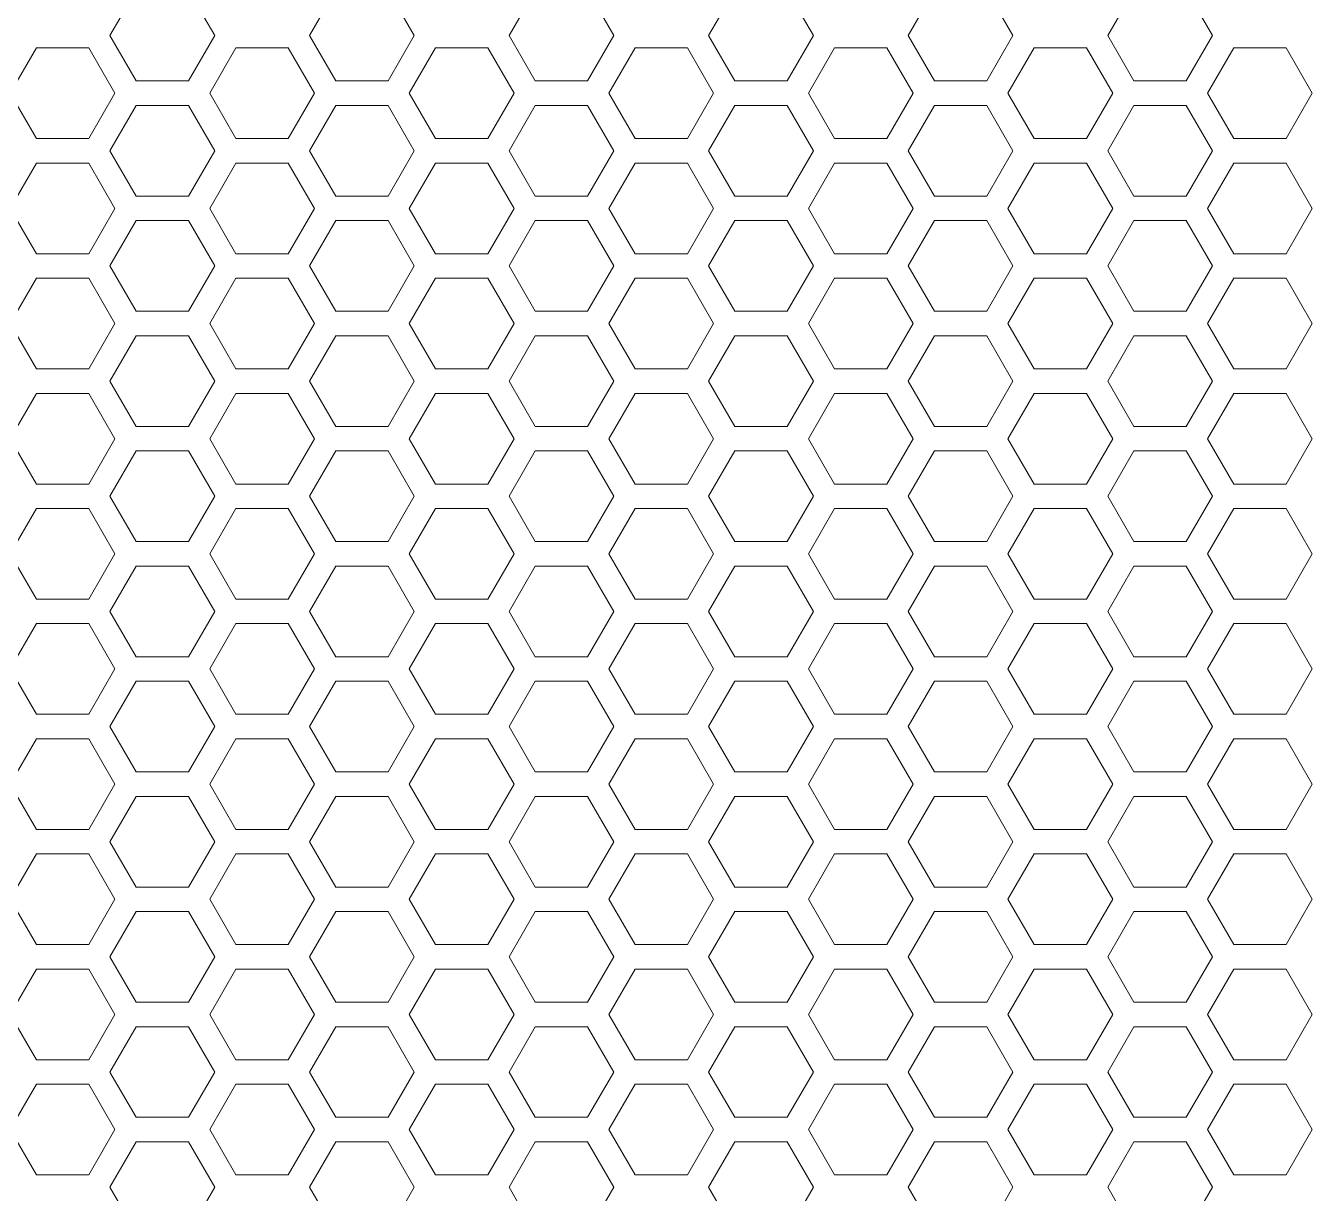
# Model space of a CAD drawing. Header units: millimetres. Extents: x -10 to 46, y -17 to 110.
# Drawn here: x 10.31 to 16.45, y 44.94 to 50.52 of the extents above; entities that cross this region are included whole.
import ezdxf

# ---------------------------------------------------------------- set-up
doc = ezdxf.new("R2010")
doc.units = ezdxf.units.MM

msp = doc.modelspace()

# ---------------------------------------------------------------- linework, layer by layer
at = {"lineweight": 18}
for p, q in [((10.8358, 50.6893), (10.7108, 50.4728)), ((11.2108, 50.4728), (11.0858, 50.6893)), ((11.7884, 50.6893), (11.6634, 50.4728)), ((12.1634, 50.4728), (12.0384, 50.6893)), ((12.7411, 50.6893), (12.6161, 50.4728)), ((13.1161, 50.4728), (12.9911, 50.6893)), ((13.6937, 50.6893), (13.5687, 50.4728)), ((14.0688, 50.4728), (13.9438, 50.6893)), ((14.6464, 50.6893), (14.5214, 50.4728)), ((15.0214, 50.4728), (14.8964, 50.6893)), ((15.599, 50.6893), (15.474, 50.4728)), ((15.9741, 50.4728), (15.8491, 50.6893)), ((10.7108, 50.4728), (10.8358, 50.2563)), ((11.0858, 50.2563), (11.2108, 50.4728)), ((11.6634, 50.4728), (11.7884, 50.2563)), ((12.0384, 50.2563), (12.1634, 50.4728)), ((12.6161, 50.4728), (12.7411, 50.2563)), ((12.9911, 50.2563), (13.1161, 50.4728)), ((13.5687, 50.4728), (13.6937, 50.2563)), ((13.9438, 50.2563), (14.0688, 50.4728)), ((14.5214, 50.4728), (14.6464, 50.2563)), ((14.8964, 50.2563), (15.0214, 50.4728)), ((15.474, 50.4728), (15.599, 50.2563)), ((15.8491, 50.2563), (15.9741, 50.4728)), ((10.3595, 50.4143), (10.2345, 50.1978)), ((10.6095, 50.4143), (10.3595, 50.4143)), ((10.7345, 50.1978), (10.6095, 50.4143)), ((11.3121, 50.4143), (11.1871, 50.1978)), ((11.5621, 50.4143), (11.3121, 50.4143)), ((11.6871, 50.1978), (11.5621, 50.4143)), ((12.2648, 50.4143), (12.1398, 50.1978)), ((12.5148, 50.4143), (12.2648, 50.4143)), ((12.6398, 50.1978), (12.5148, 50.4143)), ((13.2174, 50.4143), (13.0924, 50.1978)), ((13.4674, 50.4143), (13.2174, 50.4143)), ((13.5924, 50.1978), (13.4674, 50.4143)), ((14.1701, 50.4143), (14.0451, 50.1978)), ((14.4201, 50.4143), (14.1701, 50.4143)), ((14.5451, 50.1978), (14.4201, 50.4143)), ((15.1227, 50.4143), (14.9977, 50.1978)), ((15.3727, 50.4143), (15.1227, 50.4143)), ((15.4977, 50.1978), (15.3727, 50.4143)), ((16.0754, 50.4143), (15.9504, 50.1978)), ((16.3254, 50.4143), (16.0754, 50.4143)), ((16.4504, 50.1978), (16.3254, 50.4143)), ((10.8358, 50.2563), (11.0858, 50.2563)), ((11.7884, 50.2563), (12.0384, 50.2563)), ((12.7411, 50.2563), (12.9911, 50.2563)), ((13.6937, 50.2563), (13.9438, 50.2563)), ((14.6464, 50.2563), (14.8964, 50.2563)), ((15.599, 50.2563), (15.8491, 50.2563)), ((10.2345, 50.1978), (10.3595, 49.9813)), ((10.6095, 49.9813), (10.7345, 50.1978)), ((11.1871, 50.1978), (11.3121, 49.9813)), ((11.5621, 49.9813), (11.6871, 50.1978)), ((12.1398, 50.1978), (12.2648, 49.9813)), ((12.5148, 49.9813), (12.6398, 50.1978)), ((13.0924, 50.1978), (13.2174, 49.9813)), ((13.4674, 49.9813), (13.5924, 50.1978)), ((14.0451, 50.1978), (14.1701, 49.9813)), ((14.4201, 49.9813), (14.5451, 50.1978)), ((14.9977, 50.1978), (15.1227, 49.9813)), ((15.3727, 49.9813), (15.4977, 50.1978)), ((15.9504, 50.1978), (16.0754, 49.9813)), ((16.3254, 49.9813), (16.4504, 50.1978)), ((10.8358, 50.1393), (10.7108, 49.9228)), ((11.0858, 50.1393), (10.8358, 50.1393)), ((11.2108, 49.9228), (11.0858, 50.1393)), ((11.7884, 50.1393), (11.6634, 49.9228)), ((12.0384, 50.1393), (11.7884, 50.1393)), ((12.1634, 49.9228), (12.0384, 50.1393)), ((12.7411, 50.1393), (12.6161, 49.9228)), ((12.9911, 50.1393), (12.7411, 50.1393)), ((13.1161, 49.9228), (12.9911, 50.1393)), ((13.6937, 50.1393), (13.5687, 49.9228)), ((13.9438, 50.1393), (13.6937, 50.1393)), ((14.0688, 49.9228), (13.9438, 50.1393)), ((14.6464, 50.1393), (14.5214, 49.9228)), ((14.8964, 50.1393), (14.6464, 50.1393)), ((15.0214, 49.9228), (14.8964, 50.1393)), ((15.599, 50.1393), (15.474, 49.9228)), ((15.8491, 50.1393), (15.599, 50.1393)), ((15.9741, 49.9228), (15.8491, 50.1393)), ((10.3595, 49.9813), (10.6095, 49.9813)), ((11.3121, 49.9813), (11.5621, 49.9813)), ((12.2648, 49.9813), (12.5148, 49.9813)), ((13.2174, 49.9813), (13.4674, 49.9813)), ((14.1701, 49.9813), (14.4201, 49.9813)), ((15.1227, 49.9813), (15.3727, 49.9813)), ((16.0754, 49.9813), (16.3254, 49.9813)), ((10.7108, 49.9228), (10.8358, 49.7063)), ((11.0858, 49.7063), (11.2108, 49.9228)), ((11.6634, 49.9228), (11.7884, 49.7063)), ((12.0384, 49.7063), (12.1634, 49.9228)), ((12.6161, 49.9228), (12.7411, 49.7063)), ((12.9911, 49.7063), (13.1161, 49.9228)), ((13.5687, 49.9228), (13.6937, 49.7063)), ((13.9438, 49.7063), (14.0688, 49.9228)), ((14.5214, 49.9228), (14.6464, 49.7063)), ((14.8964, 49.7063), (15.0214, 49.9228)), ((15.474, 49.9228), (15.599, 49.7063)), ((15.8491, 49.7063), (15.9741, 49.9228)), ((10.3595, 49.8643), (10.2345, 49.6478)), ((10.6095, 49.8643), (10.3595, 49.8643)), ((10.7345, 49.6478), (10.6095, 49.8643)), ((11.3121, 49.8643), (11.1871, 49.6478)), ((11.5621, 49.8643), (11.3121, 49.8643)), ((11.6871, 49.6478), (11.5621, 49.8643)), ((12.2648, 49.8643), (12.1398, 49.6478)), ((12.5148, 49.8643), (12.2648, 49.8643)), ((12.6398, 49.6478), (12.5148, 49.8643)), ((13.2174, 49.8643), (13.0924, 49.6478)), ((13.4674, 49.8643), (13.2174, 49.8643)), ((13.5924, 49.6478), (13.4674, 49.8643)), ((14.1701, 49.8643), (14.0451, 49.6478)), ((14.4201, 49.8643), (14.1701, 49.8643)), ((14.5451, 49.6478), (14.4201, 49.8643)), ((15.1227, 49.8643), (14.9977, 49.6478)), ((15.3727, 49.8643), (15.1227, 49.8643)), ((15.4977, 49.6478), (15.3727, 49.8643)), ((16.0754, 49.8643), (15.9504, 49.6478)), ((16.3254, 49.8643), (16.0754, 49.8643)), ((16.4504, 49.6478), (16.3254, 49.8643)), ((10.8358, 49.7063), (11.0858, 49.7063)), ((11.7884, 49.7063), (12.0384, 49.7063)), ((12.7411, 49.7063), (12.9911, 49.7063)), ((13.6937, 49.7063), (13.9438, 49.7063)), ((14.6464, 49.7063), (14.8964, 49.7063)), ((15.599, 49.7063), (15.8491, 49.7063)), ((10.2345, 49.6478), (10.3595, 49.4313)), ((10.6095, 49.4313), (10.7345, 49.6478)), ((11.1871, 49.6478), (11.3121, 49.4313)), ((11.5621, 49.4313), (11.6871, 49.6478)), ((12.1398, 49.6478), (12.2648, 49.4313)), ((12.5148, 49.4313), (12.6398, 49.6478)), ((13.0924, 49.6478), (13.2174, 49.4313)), ((13.4674, 49.4313), (13.5924, 49.6478)), ((14.0451, 49.6478), (14.1701, 49.4313)), ((14.4201, 49.4313), (14.5451, 49.6478)), ((14.9977, 49.6478), (15.1227, 49.4313)), ((15.3727, 49.4313), (15.4977, 49.6478)), ((15.9504, 49.6478), (16.0754, 49.4313)), ((16.3254, 49.4313), (16.4504, 49.6478)), ((10.8358, 49.5893), (10.7108, 49.3728)), ((11.0858, 49.5893), (10.8358, 49.5893)), ((11.2108, 49.3728), (11.0858, 49.5893)), ((11.7884, 49.5893), (11.6634, 49.3728)), ((12.0384, 49.5893), (11.7884, 49.5893)), ((12.1634, 49.3728), (12.0384, 49.5893)), ((12.7411, 49.5893), (12.6161, 49.3728)), ((12.9911, 49.5893), (12.7411, 49.5893)), ((13.1161, 49.3728), (12.9911, 49.5893)), ((13.6937, 49.5893), (13.5687, 49.3728)), ((13.9438, 49.5893), (13.6937, 49.5893)), ((14.0688, 49.3728), (13.9438, 49.5893)), ((14.6464, 49.5893), (14.5214, 49.3728)), ((14.8964, 49.5893), (14.6464, 49.5893)), ((15.0214, 49.3728), (14.8964, 49.5893)), ((15.599, 49.5893), (15.474, 49.3728)), ((15.8491, 49.5893), (15.599, 49.5893)), ((15.9741, 49.3728), (15.8491, 49.5893)), ((10.3595, 49.4313), (10.6095, 49.4313)), ((11.3121, 49.4313), (11.5621, 49.4313)), ((12.2648, 49.4313), (12.5148, 49.4313)), ((13.2174, 49.4313), (13.4674, 49.4313)), ((14.1701, 49.4313), (14.4201, 49.4313)), ((15.1227, 49.4313), (15.3727, 49.4313)), ((16.0754, 49.4313), (16.3254, 49.4313)), ((10.7108, 49.3728), (10.8358, 49.1563)), ((11.0858, 49.1563), (11.2108, 49.3728)), ((11.6634, 49.3728), (11.7884, 49.1563)), ((12.0384, 49.1563), (12.1634, 49.3728)), ((12.6161, 49.3728), (12.7411, 49.1563)), ((12.9911, 49.1563), (13.1161, 49.3728)), ((13.5687, 49.3728), (13.6937, 49.1563)), ((13.9438, 49.1563), (14.0688, 49.3728)), ((14.5214, 49.3728), (14.6464, 49.1563)), ((14.8964, 49.1563), (15.0214, 49.3728)), ((15.474, 49.3728), (15.599, 49.1563)), ((15.8491, 49.1563), (15.9741, 49.3728)), ((10.3595, 49.3143), (10.2345, 49.0978)), ((10.6095, 49.3143), (10.3595, 49.3143)), ((10.7345, 49.0978), (10.6095, 49.3143)), ((11.3121, 49.3143), (11.1871, 49.0978)), ((11.5621, 49.3143), (11.3121, 49.3143)), ((11.6871, 49.0978), (11.5621, 49.3143)), ((12.2648, 49.3143), (12.1398, 49.0978)), ((12.5148, 49.3143), (12.2648, 49.3143)), ((12.6398, 49.0978), (12.5148, 49.3143)), ((13.2174, 49.3143), (13.0924, 49.0978)), ((13.4674, 49.3143), (13.2174, 49.3143)), ((13.5924, 49.0978), (13.4674, 49.3143)), ((14.1701, 49.3143), (14.0451, 49.0978)), ((14.4201, 49.3143), (14.1701, 49.3143)), ((14.5451, 49.0978), (14.4201, 49.3143)), ((15.1227, 49.3143), (14.9977, 49.0978)), ((15.3727, 49.3143), (15.1227, 49.3143)), ((15.4977, 49.0978), (15.3727, 49.3143)), ((16.0754, 49.3143), (15.9504, 49.0978)), ((16.3254, 49.3143), (16.0754, 49.3143)), ((16.4504, 49.0978), (16.3254, 49.3143)), ((10.8358, 49.1563), (11.0858, 49.1563)), ((11.7884, 49.1563), (12.0384, 49.1563)), ((12.7411, 49.1563), (12.9911, 49.1563)), ((13.6937, 49.1563), (13.9438, 49.1563)), ((14.6464, 49.1563), (14.8964, 49.1563)), ((15.599, 49.1563), (15.8491, 49.1563)), ((10.2345, 49.0978), (10.3595, 48.8812)), ((10.6095, 48.8812), (10.7345, 49.0978)), ((11.1871, 49.0978), (11.3121, 48.8812)), ((11.5621, 48.8812), (11.6871, 49.0978)), ((12.1398, 49.0978), (12.2648, 48.8812)), ((12.5148, 48.8812), (12.6398, 49.0978)), ((13.0924, 49.0978), (13.2174, 48.8812)), ((13.4674, 48.8812), (13.5924, 49.0978)), ((14.0451, 49.0978), (14.1701, 48.8812)), ((14.4201, 48.8812), (14.5451, 49.0978)), ((14.9977, 49.0978), (15.1227, 48.8812)), ((15.3727, 48.8812), (15.4977, 49.0978)), ((15.9504, 49.0978), (16.0754, 48.8812)), ((16.3254, 48.8812), (16.4504, 49.0978)), ((10.8358, 49.0393), (10.7108, 48.8227)), ((11.0858, 49.0393), (10.8358, 49.0393)), ((11.2108, 48.8227), (11.0858, 49.0393)), ((11.7884, 49.0393), (11.6634, 48.8227)), ((12.0384, 49.0393), (11.7884, 49.0393)), ((12.1634, 48.8227), (12.0384, 49.0393)), ((12.7411, 49.0393), (12.6161, 48.8227)), ((12.9911, 49.0393), (12.7411, 49.0393)), ((13.1161, 48.8227), (12.9911, 49.0393)), ((13.6937, 49.0393), (13.5687, 48.8227)), ((13.9438, 49.0393), (13.6937, 49.0393)), ((14.0688, 48.8227), (13.9438, 49.0393)), ((14.6464, 49.0393), (14.5214, 48.8227)), ((14.8964, 49.0393), (14.6464, 49.0393)), ((15.0214, 48.8227), (14.8964, 49.0393)), ((15.599, 49.0393), (15.474, 48.8227)), ((15.8491, 49.0393), (15.599, 49.0393)), ((15.9741, 48.8227), (15.8491, 49.0393)), ((10.3595, 48.8812), (10.6095, 48.8812)), ((11.3121, 48.8812), (11.5621, 48.8812)), ((12.2648, 48.8812), (12.5148, 48.8812)), ((13.2174, 48.8812), (13.4674, 48.8812)), ((14.1701, 48.8812), (14.4201, 48.8812)), ((15.1227, 48.8812), (15.3727, 48.8812)), ((16.0754, 48.8812), (16.3254, 48.8812)), ((10.3595, 48.7643), (10.2345, 48.5477)), ((10.6095, 48.7643), (10.3595, 48.7643)), ((10.7345, 48.5477), (10.6095, 48.7643)), ((10.7108, 48.8227), (10.8358, 48.6062)), ((11.0858, 48.6062), (11.2108, 48.8227)), ((11.3121, 48.7643), (11.1871, 48.5477)), ((11.5621, 48.7643), (11.3121, 48.7643)), ((11.6871, 48.5477), (11.5621, 48.7643)), ((11.6634, 48.8227), (11.7884, 48.6062)), ((12.0384, 48.6062), (12.1634, 48.8227)), ((12.2648, 48.7643), (12.1398, 48.5477)), ((12.5148, 48.7643), (12.2648, 48.7643)), ((12.6398, 48.5477), (12.5148, 48.7643)), ((12.6161, 48.8227), (12.7411, 48.6062)), ((12.9911, 48.6062), (13.1161, 48.8227)), ((13.2174, 48.7643), (13.0924, 48.5477)), ((13.4674, 48.7643), (13.2174, 48.7643)), ((13.5924, 48.5477), (13.4674, 48.7643)), ((13.5687, 48.8227), (13.6937, 48.6062)), ((13.9438, 48.6062), (14.0688, 48.8227)), ((14.1701, 48.7643), (14.0451, 48.5477)), ((14.4201, 48.7643), (14.1701, 48.7643)), ((14.5451, 48.5477), (14.4201, 48.7643)), ((14.5214, 48.8227), (14.6464, 48.6062)), ((14.8964, 48.6062), (15.0214, 48.8227)), ((15.1227, 48.7643), (14.9977, 48.5477)), ((15.3727, 48.7643), (15.1227, 48.7643)), ((15.4977, 48.5477), (15.3727, 48.7643)), ((15.474, 48.8227), (15.599, 48.6062)), ((15.8491, 48.6062), (15.9741, 48.8227)), ((16.0754, 48.7643), (15.9504, 48.5477)), ((16.3254, 48.7643), (16.0754, 48.7643)), ((16.4504, 48.5477), (16.3254, 48.7643)), ((10.8358, 48.6062), (11.0858, 48.6062)), ((11.7884, 48.6062), (12.0384, 48.6062)), ((12.7411, 48.6062), (12.9911, 48.6062)), ((13.6937, 48.6062), (13.9438, 48.6062)), ((14.6464, 48.6062), (14.8964, 48.6062)), ((15.599, 48.6062), (15.8491, 48.6062)), ((10.2345, 48.5477), (10.3595, 48.3312)), ((10.6095, 48.3312), (10.7345, 48.5477)), ((11.1871, 48.5477), (11.3121, 48.3312)), ((11.5621, 48.3312), (11.6871, 48.5477)), ((12.1398, 48.5477), (12.2648, 48.3312)), ((12.5148, 48.3312), (12.6398, 48.5477)), ((13.0924, 48.5477), (13.2174, 48.3312)), ((13.4674, 48.3312), (13.5924, 48.5477)), ((14.0451, 48.5477), (14.1701, 48.3312)), ((14.4201, 48.3312), (14.5451, 48.5477)), ((14.9977, 48.5477), (15.1227, 48.3312)), ((15.3727, 48.3312), (15.4977, 48.5477)), ((15.9504, 48.5477), (16.0754, 48.3312)), ((16.3254, 48.3312), (16.4504, 48.5477)), ((10.8358, 48.4892), (10.7108, 48.2727)), ((11.0858, 48.4892), (10.8358, 48.4892)), ((11.2108, 48.2727), (11.0858, 48.4892)), ((11.7884, 48.4892), (11.6634, 48.2727)), ((12.0384, 48.4892), (11.7884, 48.4892)), ((12.1634, 48.2727), (12.0384, 48.4892)), ((12.7411, 48.4892), (12.6161, 48.2727)), ((12.9911, 48.4892), (12.7411, 48.4892)), ((13.1161, 48.2727), (12.9911, 48.4892)), ((13.6937, 48.4892), (13.5687, 48.2727)), ((13.9438, 48.4892), (13.6937, 48.4892)), ((14.0688, 48.2727), (13.9438, 48.4892)), ((14.6464, 48.4892), (14.5214, 48.2727)), ((14.8964, 48.4892), (14.6464, 48.4892)), ((15.0214, 48.2727), (14.8964, 48.4892)), ((15.599, 48.4892), (15.474, 48.2727)), ((15.8491, 48.4892), (15.599, 48.4892)), ((15.9741, 48.2727), (15.8491, 48.4892)), ((10.3595, 48.3312), (10.6095, 48.3312)), ((11.3121, 48.3312), (11.5621, 48.3312)), ((12.2648, 48.3312), (12.5148, 48.3312)), ((13.2174, 48.3312), (13.4674, 48.3312)), ((14.1701, 48.3312), (14.4201, 48.3312)), ((15.1227, 48.3312), (15.3727, 48.3312)), ((16.0754, 48.3312), (16.3254, 48.3312)), ((10.3595, 48.2142), (10.2345, 47.9977)), ((10.6095, 48.2142), (10.3595, 48.2142)), ((10.7345, 47.9977), (10.6095, 48.2142)), ((10.7108, 48.2727), (10.8358, 48.0562)), ((11.0858, 48.0562), (11.2108, 48.2727)), ((11.3121, 48.2142), (11.1871, 47.9977)), ((11.5621, 48.2142), (11.3121, 48.2142)), ((11.6871, 47.9977), (11.5621, 48.2142)), ((11.6634, 48.2727), (11.7884, 48.0562)), ((12.0384, 48.0562), (12.1634, 48.2727)), ((12.2648, 48.2142), (12.1398, 47.9977)), ((12.5148, 48.2142), (12.2648, 48.2142)), ((12.6398, 47.9977), (12.5148, 48.2142)), ((12.6161, 48.2727), (12.7411, 48.0562)), ((12.9911, 48.0562), (13.1161, 48.2727)), ((13.2174, 48.2142), (13.0924, 47.9977)), ((13.4674, 48.2142), (13.2174, 48.2142)), ((13.5924, 47.9977), (13.4674, 48.2142)), ((13.5687, 48.2727), (13.6937, 48.0562)), ((13.9438, 48.0562), (14.0688, 48.2727)), ((14.1701, 48.2142), (14.0451, 47.9977)), ((14.4201, 48.2142), (14.1701, 48.2142)), ((14.5451, 47.9977), (14.4201, 48.2142)), ((14.5214, 48.2727), (14.6464, 48.0562)), ((14.8964, 48.0562), (15.0214, 48.2727)), ((15.1227, 48.2142), (14.9977, 47.9977)), ((15.3727, 48.2142), (15.1227, 48.2142)), ((15.4977, 47.9977), (15.3727, 48.2142)), ((15.474, 48.2727), (15.599, 48.0562)), ((15.8491, 48.0562), (15.9741, 48.2727)), ((16.0754, 48.2142), (15.9504, 47.9977)), ((16.3254, 48.2142), (16.0754, 48.2142)), ((16.4504, 47.9977), (16.3254, 48.2142)), ((10.8358, 48.0562), (11.0858, 48.0562)), ((11.7884, 48.0562), (12.0384, 48.0562)), ((12.7411, 48.0562), (12.9911, 48.0562)), ((13.6937, 48.0562), (13.9438, 48.0562)), ((14.6464, 48.0562), (14.8964, 48.0562)), ((15.599, 48.0562), (15.8491, 48.0562)), ((10.2345, 47.9977), (10.3595, 47.7812)), ((10.6095, 47.7812), (10.7345, 47.9977)), ((11.1871, 47.9977), (11.3121, 47.7812)), ((11.5621, 47.7812), (11.6871, 47.9977)), ((12.1398, 47.9977), (12.2648, 47.7812)), ((12.5148, 47.7812), (12.6398, 47.9977)), ((13.0924, 47.9977), (13.2174, 47.7812)), ((13.4674, 47.7812), (13.5924, 47.9977)), ((14.0451, 47.9977), (14.1701, 47.7812)), ((14.4201, 47.7812), (14.5451, 47.9977)), ((14.9977, 47.9977), (15.1227, 47.7812)), ((15.3727, 47.7812), (15.4977, 47.9977)), ((15.9504, 47.9977), (16.0754, 47.7812)), ((16.3254, 47.7812), (16.4504, 47.9977)), ((10.8358, 47.9392), (10.7108, 47.7227)), ((11.0858, 47.9392), (10.8358, 47.9392)), ((11.2108, 47.7227), (11.0858, 47.9392)), ((11.7884, 47.9392), (11.6634, 47.7227)), ((12.0384, 47.9392), (11.7884, 47.9392)), ((12.1634, 47.7227), (12.0384, 47.9392)), ((12.7411, 47.9392), (12.6161, 47.7227)), ((12.9911, 47.9392), (12.7411, 47.9392)), ((13.1161, 47.7227), (12.9911, 47.9392)), ((13.6937, 47.9392), (13.5687, 47.7227)), ((13.9438, 47.9392), (13.6937, 47.9392)), ((14.0688, 47.7227), (13.9438, 47.9392)), ((14.6464, 47.9392), (14.5214, 47.7227)), ((14.8964, 47.9392), (14.6464, 47.9392)), ((15.0214, 47.7227), (14.8964, 47.9392)), ((15.599, 47.9392), (15.474, 47.7227)), ((15.8491, 47.9392), (15.599, 47.9392)), ((15.9741, 47.7227), (15.8491, 47.9392)), ((10.3595, 47.7812), (10.6095, 47.7812)), ((10.7108, 47.7227), (10.8358, 47.5062)), ((11.0858, 47.5062), (11.2108, 47.7227)), ((11.3121, 47.7812), (11.5621, 47.7812)), ((11.6634, 47.7227), (11.7884, 47.5062)), ((12.0384, 47.5062), (12.1634, 47.7227)), ((12.2648, 47.7812), (12.5148, 47.7812)), ((12.6161, 47.7227), (12.7411, 47.5062)), ((12.9911, 47.5062), (13.1161, 47.7227)), ((13.2174, 47.7812), (13.4674, 47.7812)), ((13.5687, 47.7227), (13.6937, 47.5062)), ((13.9438, 47.5062), (14.0688, 47.7227)), ((14.1701, 47.7812), (14.4201, 47.7812)), ((14.5214, 47.7227), (14.6464, 47.5062)), ((14.8964, 47.5062), (15.0214, 47.7227)), ((15.1227, 47.7812), (15.3727, 47.7812)), ((15.474, 47.7227), (15.599, 47.5062)), ((15.8491, 47.5062), (15.9741, 47.7227)), ((16.0754, 47.7812), (16.3254, 47.7812)), ((10.3595, 47.6642), (10.2345, 47.4477)), ((10.6095, 47.6642), (10.3595, 47.6642)), ((10.7345, 47.4477), (10.6095, 47.6642)), ((11.3121, 47.6642), (11.1871, 47.4477)), ((11.5621, 47.6642), (11.3121, 47.6642)), ((11.6871, 47.4477), (11.5621, 47.6642)), ((12.2648, 47.6642), (12.1398, 47.4477)), ((12.5148, 47.6642), (12.2648, 47.6642)), ((12.6398, 47.4477), (12.5148, 47.6642)), ((13.2174, 47.6642), (13.0924, 47.4477)), ((13.4674, 47.6642), (13.2174, 47.6642)), ((13.5924, 47.4477), (13.4674, 47.6642)), ((14.1701, 47.6642), (14.0451, 47.4477)), ((14.4201, 47.6642), (14.1701, 47.6642)), ((14.5451, 47.4477), (14.4201, 47.6642)), ((15.1227, 47.6642), (14.9977, 47.4477)), ((15.3727, 47.6642), (15.1227, 47.6642)), ((15.4977, 47.4477), (15.3727, 47.6642)), ((16.0754, 47.6642), (15.9504, 47.4477)), ((16.3254, 47.6642), (16.0754, 47.6642)), ((16.4504, 47.4477), (16.3254, 47.6642)), ((10.8358, 47.5062), (11.0858, 47.5062)), ((11.7884, 47.5062), (12.0384, 47.5062)), ((12.7411, 47.5062), (12.9911, 47.5062)), ((13.6937, 47.5062), (13.9438, 47.5062)), ((14.6464, 47.5062), (14.8964, 47.5062)), ((15.599, 47.5062), (15.8491, 47.5062)), ((10.2345, 47.4477), (10.3595, 47.2312)), ((10.6095, 47.2312), (10.7345, 47.4477)), ((11.1871, 47.4477), (11.3121, 47.2312)), ((11.5621, 47.2312), (11.6871, 47.4477)), ((12.1398, 47.4477), (12.2648, 47.2312)), ((12.5148, 47.2312), (12.6398, 47.4477)), ((13.0924, 47.4477), (13.2174, 47.2312)), ((13.4674, 47.2312), (13.5924, 47.4477)), ((14.0451, 47.4477), (14.1701, 47.2312)), ((14.4201, 47.2312), (14.5451, 47.4477)), ((14.9977, 47.4477), (15.1227, 47.2312)), ((15.3727, 47.2312), (15.4977, 47.4477)), ((15.9504, 47.4477), (16.0754, 47.2312)), ((16.3254, 47.2312), (16.4504, 47.4477)), ((10.8358, 47.3892), (10.7108, 47.1727)), ((11.0858, 47.3892), (10.8358, 47.3892)), ((11.2108, 47.1727), (11.0858, 47.3892)), ((11.7884, 47.3892), (11.6634, 47.1727)), ((12.0384, 47.3892), (11.7884, 47.3892)), ((12.1634, 47.1727), (12.0384, 47.3892)), ((12.7411, 47.3892), (12.6161, 47.1727)), ((12.9911, 47.3892), (12.7411, 47.3892)), ((13.1161, 47.1727), (12.9911, 47.3892)), ((13.6937, 47.3892), (13.5687, 47.1727)), ((13.9438, 47.3892), (13.6937, 47.3892)), ((14.0688, 47.1727), (13.9438, 47.3892)), ((14.6464, 47.3892), (14.5214, 47.1727)), ((14.8964, 47.3892), (14.6464, 47.3892)), ((15.0214, 47.1727), (14.8964, 47.3892)), ((15.599, 47.3892), (15.474, 47.1727)), ((15.8491, 47.3892), (15.599, 47.3892)), ((15.9741, 47.1727), (15.8491, 47.3892)), ((10.3595, 47.2312), (10.6095, 47.2312)), ((11.3121, 47.2312), (11.5621, 47.2312)), ((12.2648, 47.2312), (12.5148, 47.2312)), ((13.2174, 47.2312), (13.4674, 47.2312)), ((14.1701, 47.2312), (14.4201, 47.2312)), ((15.1227, 47.2312), (15.3727, 47.2312)), ((16.0754, 47.2312), (16.3254, 47.2312)), ((10.7108, 47.1727), (10.8358, 46.9562)), ((11.0858, 46.9562), (11.2108, 47.1727)), ((11.6634, 47.1727), (11.7884, 46.9562)), ((12.0384, 46.9562), (12.1634, 47.1727)), ((12.6161, 47.1727), (12.7411, 46.9562)), ((12.9911, 46.9562), (13.1161, 47.1727)), ((13.5687, 47.1727), (13.6937, 46.9562)), ((13.9438, 46.9562), (14.0688, 47.1727)), ((14.5214, 47.1727), (14.6464, 46.9562)), ((14.8964, 46.9562), (15.0214, 47.1727)), ((15.474, 47.1727), (15.599, 46.9562)), ((15.8491, 46.9562), (15.9741, 47.1727)), ((10.3595, 47.1142), (10.2345, 46.8977)), ((10.6095, 47.1142), (10.3595, 47.1142)), ((10.7345, 46.8977), (10.6095, 47.1142)), ((11.3121, 47.1142), (11.1871, 46.8977)), ((11.5621, 47.1142), (11.3121, 47.1142)), ((11.6871, 46.8977), (11.5621, 47.1142)), ((12.2648, 47.1142), (12.1398, 46.8977)), ((12.5148, 47.1142), (12.2648, 47.1142)), ((12.6398, 46.8977), (12.5148, 47.1142)), ((13.2174, 47.1142), (13.0924, 46.8977)), ((13.4674, 47.1142), (13.2174, 47.1142)), ((13.5924, 46.8977), (13.4674, 47.1142)), ((14.1701, 47.1142), (14.0451, 46.8977)), ((14.4201, 47.1142), (14.1701, 47.1142)), ((14.5451, 46.8977), (14.4201, 47.1142)), ((15.1227, 47.1142), (14.9977, 46.8977)), ((15.3727, 47.1142), (15.1227, 47.1142)), ((15.4977, 46.8977), (15.3727, 47.1142)), ((16.0754, 47.1142), (15.9504, 46.8977)), ((16.3254, 47.1142), (16.0754, 47.1142)), ((16.4504, 46.8977), (16.3254, 47.1142)), ((10.8358, 46.9562), (11.0858, 46.9562)), ((11.7884, 46.9562), (12.0384, 46.9562)), ((12.7411, 46.9562), (12.9911, 46.9562)), ((13.6937, 46.9562), (13.9438, 46.9562)), ((14.6464, 46.9562), (14.8964, 46.9562)), ((15.599, 46.9562), (15.8491, 46.9562)), ((10.2345, 46.8977), (10.3595, 46.6812)), ((10.6095, 46.6812), (10.7345, 46.8977)), ((11.1871, 46.8977), (11.3121, 46.6812)), ((11.5621, 46.6812), (11.6871, 46.8977)), ((12.1398, 46.8977), (12.2648, 46.6812)), ((12.5148, 46.6812), (12.6398, 46.8977)), ((13.0924, 46.8977), (13.2174, 46.6812)), ((13.4674, 46.6812), (13.5924, 46.8977)), ((14.0451, 46.8977), (14.1701, 46.6812)), ((14.4201, 46.6812), (14.5451, 46.8977)), ((14.9977, 46.8977), (15.1227, 46.6812)), ((15.3727, 46.6812), (15.4977, 46.8977)), ((15.9504, 46.8977), (16.0754, 46.6812)), ((16.3254, 46.6812), (16.4504, 46.8977)), ((10.8358, 46.8392), (10.7108, 46.6227)), ((11.0858, 46.8392), (10.8358, 46.8392)), ((11.2108, 46.6227), (11.0858, 46.8392)), ((11.7884, 46.8392), (11.6634, 46.6227)), ((12.0384, 46.8392), (11.7884, 46.8392)), ((12.1634, 46.6227), (12.0384, 46.8392)), ((12.7411, 46.8392), (12.6161, 46.6227)), ((12.9911, 46.8392), (12.7411, 46.8392)), ((13.1161, 46.6227), (12.9911, 46.8392)), ((13.6937, 46.8392), (13.5687, 46.6227)), ((13.9438, 46.8392), (13.6937, 46.8392)), ((14.0688, 46.6227), (13.9438, 46.8392)), ((14.6464, 46.8392), (14.5214, 46.6227)), ((14.8964, 46.8392), (14.6464, 46.8392)), ((15.0214, 46.6227), (14.8964, 46.8392)), ((15.599, 46.8392), (15.474, 46.6227)), ((15.8491, 46.8392), (15.599, 46.8392)), ((15.9741, 46.6227), (15.8491, 46.8392)), ((10.3595, 46.6812), (10.6095, 46.6812)), ((11.3121, 46.6812), (11.5621, 46.6812)), ((12.2648, 46.6812), (12.5148, 46.6812)), ((13.2174, 46.6812), (13.4674, 46.6812)), ((14.1701, 46.6812), (14.4201, 46.6812)), ((15.1227, 46.6812), (15.3727, 46.6812)), ((16.0754, 46.6812), (16.3254, 46.6812)), ((10.7108, 46.6227), (10.8358, 46.4062)), ((11.0858, 46.4062), (11.2108, 46.6227)), ((11.6634, 46.6227), (11.7884, 46.4062)), ((12.0384, 46.4062), (12.1634, 46.6227)), ((12.6161, 46.6227), (12.7411, 46.4062)), ((12.9911, 46.4062), (13.1161, 46.6227)), ((13.5687, 46.6227), (13.6937, 46.4062)), ((13.9438, 46.4062), (14.0688, 46.6227)), ((14.5214, 46.6227), (14.6464, 46.4062)), ((14.8964, 46.4062), (15.0214, 46.6227)), ((15.474, 46.6227), (15.599, 46.4062)), ((15.8491, 46.4062), (15.9741, 46.6227)), ((10.3595, 46.5642), (10.2345, 46.3477)), ((10.6095, 46.5642), (10.3595, 46.5642)), ((10.7345, 46.3477), (10.6095, 46.5642)), ((11.3121, 46.5642), (11.1871, 46.3477)), ((11.5621, 46.5642), (11.3121, 46.5642)), ((11.6871, 46.3477), (11.5621, 46.5642)), ((12.2648, 46.5642), (12.1398, 46.3477)), ((12.5148, 46.5642), (12.2648, 46.5642)), ((12.6398, 46.3477), (12.5148, 46.5642)), ((13.2174, 46.5642), (13.0924, 46.3477)), ((13.4674, 46.5642), (13.2174, 46.5642)), ((13.5924, 46.3477), (13.4674, 46.5642)), ((14.1701, 46.5642), (14.0451, 46.3477)), ((14.4201, 46.5642), (14.1701, 46.5642)), ((14.5451, 46.3477), (14.4201, 46.5642)), ((15.1227, 46.5642), (14.9977, 46.3477)), ((15.3727, 46.5642), (15.1227, 46.5642)), ((15.4977, 46.3477), (15.3727, 46.5642)), ((16.0754, 46.5642), (15.9504, 46.3477)), ((16.3254, 46.5642), (16.0754, 46.5642)), ((16.4504, 46.3477), (16.3254, 46.5642)), ((10.8358, 46.4062), (11.0858, 46.4062)), ((11.7884, 46.4062), (12.0384, 46.4062)), ((12.7411, 46.4062), (12.9911, 46.4062)), ((13.6937, 46.4062), (13.9438, 46.4062)), ((14.6464, 46.4062), (14.8964, 46.4062)), ((15.599, 46.4062), (15.8491, 46.4062)), ((10.2345, 46.3477), (10.3595, 46.1312)), ((10.6095, 46.1312), (10.7345, 46.3477)), ((11.1871, 46.3477), (11.3121, 46.1312)), ((11.5621, 46.1312), (11.6871, 46.3477)), ((12.1398, 46.3477), (12.2648, 46.1312)), ((12.5148, 46.1312), (12.6398, 46.3477)), ((13.0924, 46.3477), (13.2174, 46.1312)), ((13.4674, 46.1312), (13.5924, 46.3477)), ((14.0451, 46.3477), (14.1701, 46.1312)), ((14.4201, 46.1312), (14.5451, 46.3477)), ((14.9977, 46.3477), (15.1227, 46.1312)), ((15.3727, 46.1312), (15.4977, 46.3477)), ((15.9504, 46.3477), (16.0754, 46.1312)), ((16.3254, 46.1312), (16.4504, 46.3477)), ((10.8358, 46.2892), (10.7108, 46.0727)), ((11.0858, 46.2892), (10.8358, 46.2892)), ((11.2108, 46.0727), (11.0858, 46.2892)), ((11.7884, 46.2892), (11.6634, 46.0727)), ((12.0384, 46.2892), (11.7884, 46.2892)), ((12.1634, 46.0727), (12.0384, 46.2892)), ((12.7411, 46.2892), (12.6161, 46.0727)), ((12.9911, 46.2892), (12.7411, 46.2892)), ((13.1161, 46.0727), (12.9911, 46.2892)), ((13.6937, 46.2892), (13.5687, 46.0727)), ((13.9438, 46.2892), (13.6937, 46.2892)), ((14.0688, 46.0727), (13.9438, 46.2892)), ((14.6464, 46.2892), (14.5214, 46.0727)), ((14.8964, 46.2892), (14.6464, 46.2892)), ((15.0214, 46.0727), (14.8964, 46.2892)), ((15.599, 46.2892), (15.474, 46.0727)), ((15.8491, 46.2892), (15.599, 46.2892)), ((15.9741, 46.0727), (15.8491, 46.2892)), ((10.3595, 46.1312), (10.6095, 46.1312)), ((11.3121, 46.1312), (11.5621, 46.1312)), ((12.2648, 46.1312), (12.5148, 46.1312)), ((13.2174, 46.1312), (13.4674, 46.1312)), ((14.1701, 46.1312), (14.4201, 46.1312)), ((15.1227, 46.1312), (15.3727, 46.1312)), ((16.0754, 46.1312), (16.3254, 46.1312)), ((10.7108, 46.0727), (10.8358, 45.8562)), ((11.0858, 45.8562), (11.2108, 46.0727)), ((11.6634, 46.0727), (11.7884, 45.8562)), ((12.0384, 45.8562), (12.1634, 46.0727)), ((12.6161, 46.0727), (12.7411, 45.8562)), ((12.9911, 45.8562), (13.1161, 46.0727)), ((13.5687, 46.0727), (13.6937, 45.8562)), ((13.9438, 45.8562), (14.0688, 46.0727)), ((14.5214, 46.0727), (14.6464, 45.8562)), ((14.8964, 45.8562), (15.0214, 46.0727)), ((15.474, 46.0727), (15.599, 45.8562)), ((15.8491, 45.8562), (15.9741, 46.0727)), ((10.3595, 46.0142), (10.2345, 45.7977)), ((10.6095, 46.0142), (10.3595, 46.0142)), ((10.7345, 45.7977), (10.6095, 46.0142)), ((11.3121, 46.0142), (11.1871, 45.7977)), ((11.5621, 46.0142), (11.3121, 46.0142)), ((11.6871, 45.7977), (11.5621, 46.0142)), ((12.2648, 46.0142), (12.1398, 45.7977)), ((12.5148, 46.0142), (12.2648, 46.0142)), ((12.6398, 45.7977), (12.5148, 46.0142)), ((13.2174, 46.0142), (13.0924, 45.7977)), ((13.4674, 46.0142), (13.2174, 46.0142)), ((13.5924, 45.7977), (13.4674, 46.0142)), ((14.1701, 46.0142), (14.0451, 45.7977)), ((14.4201, 46.0142), (14.1701, 46.0142)), ((14.5451, 45.7977), (14.4201, 46.0142)), ((15.1227, 46.0142), (14.9977, 45.7977)), ((15.3727, 46.0142), (15.1227, 46.0142)), ((15.4977, 45.7977), (15.3727, 46.0142)), ((16.0754, 46.0142), (15.9504, 45.7977)), ((16.3254, 46.0142), (16.0754, 46.0142)), ((16.4504, 45.7977), (16.3254, 46.0142)), ((10.8358, 45.8562), (11.0858, 45.8562)), ((11.7884, 45.8562), (12.0384, 45.8562)), ((12.7411, 45.8562), (12.9911, 45.8562)), ((13.6937, 45.8562), (13.9438, 45.8562)), ((14.6464, 45.8562), (14.8964, 45.8562)), ((15.599, 45.8562), (15.8491, 45.8562)), ((10.2345, 45.7977), (10.3595, 45.5812)), ((10.6095, 45.5812), (10.7345, 45.7977)), ((11.1871, 45.7977), (11.3121, 45.5812)), ((11.5621, 45.5812), (11.6871, 45.7977)), ((12.1398, 45.7977), (12.2648, 45.5812)), ((12.5148, 45.5812), (12.6398, 45.7977)), ((13.0924, 45.7977), (13.2174, 45.5812)), ((13.4674, 45.5812), (13.5924, 45.7977)), ((14.0451, 45.7977), (14.1701, 45.5812)), ((14.4201, 45.5812), (14.5451, 45.7977)), ((14.9977, 45.7977), (15.1227, 45.5812)), ((15.3727, 45.5812), (15.4977, 45.7977)), ((15.9504, 45.7977), (16.0754, 45.5812)), ((16.3254, 45.5812), (16.4504, 45.7977)), ((10.8358, 45.7392), (10.7108, 45.5227)), ((11.0858, 45.7392), (10.8358, 45.7392)), ((11.2108, 45.5227), (11.0858, 45.7392)), ((11.7884, 45.7392), (11.6634, 45.5227)), ((12.0384, 45.7392), (11.7884, 45.7392)), ((12.1634, 45.5227), (12.0384, 45.7392)), ((12.7411, 45.7392), (12.6161, 45.5227)), ((12.9911, 45.7392), (12.7411, 45.7392)), ((13.1161, 45.5227), (12.9911, 45.7392)), ((13.6937, 45.7392), (13.5687, 45.5227)), ((13.9438, 45.7392), (13.6937, 45.7392)), ((14.0688, 45.5227), (13.9438, 45.7392)), ((14.6464, 45.7392), (14.5214, 45.5227)), ((14.8964, 45.7392), (14.6464, 45.7392)), ((15.0214, 45.5227), (14.8964, 45.7392)), ((15.599, 45.7392), (15.474, 45.5227)), ((15.8491, 45.7392), (15.599, 45.7392)), ((15.9741, 45.5227), (15.8491, 45.7392)), ((10.3595, 45.5812), (10.6095, 45.5812)), ((11.3121, 45.5812), (11.5621, 45.5812)), ((12.2648, 45.5812), (12.5148, 45.5812)), ((13.2174, 45.5812), (13.4674, 45.5812)), ((14.1701, 45.5812), (14.4201, 45.5812)), ((15.1227, 45.5812), (15.3727, 45.5812)), ((16.0754, 45.5812), (16.3254, 45.5812)), ((10.7108, 45.5227), (10.8358, 45.3062)), ((11.0858, 45.3062), (11.2108, 45.5227)), ((11.6634, 45.5227), (11.7884, 45.3062)), ((12.0384, 45.3062), (12.1634, 45.5227)), ((12.6161, 45.5227), (12.7411, 45.3062)), ((12.9911, 45.3062), (13.1161, 45.5227)), ((13.5687, 45.5227), (13.6937, 45.3062)), ((13.9438, 45.3062), (14.0688, 45.5227)), ((14.5214, 45.5227), (14.6464, 45.3062)), ((14.8964, 45.3062), (15.0214, 45.5227)), ((15.474, 45.5227), (15.599, 45.3062)), ((15.8491, 45.3062), (15.9741, 45.5227)), ((10.3595, 45.4642), (10.2345, 45.2477)), ((10.6095, 45.4642), (10.3595, 45.4642)), ((10.7345, 45.2477), (10.6095, 45.4642)), ((11.3121, 45.4642), (11.1871, 45.2477)), ((11.5621, 45.4642), (11.3121, 45.4642)), ((11.6871, 45.2477), (11.5621, 45.4642)), ((12.2648, 45.4642), (12.1398, 45.2477)), ((12.5148, 45.4642), (12.2648, 45.4642)), ((12.6398, 45.2477), (12.5148, 45.4642)), ((13.2174, 45.4642), (13.0924, 45.2477)), ((13.4674, 45.4642), (13.2174, 45.4642)), ((13.5924, 45.2477), (13.4674, 45.4642)), ((14.1701, 45.4642), (14.0451, 45.2477)), ((14.4201, 45.4642), (14.1701, 45.4642)), ((14.5451, 45.2477), (14.4201, 45.4642)), ((15.1227, 45.4642), (14.9977, 45.2477)), ((15.3727, 45.4642), (15.1227, 45.4642)), ((15.4977, 45.2477), (15.3727, 45.4642)), ((16.0754, 45.4642), (15.9504, 45.2477)), ((16.3254, 45.4642), (16.0754, 45.4642)), ((16.4504, 45.2477), (16.3254, 45.4642)), ((10.8358, 45.3062), (11.0858, 45.3062)), ((11.7884, 45.3062), (12.0384, 45.3062)), ((12.7411, 45.3062), (12.9911, 45.3062)), ((13.6937, 45.3062), (13.9438, 45.3062)), ((14.6464, 45.3062), (14.8964, 45.3062)), ((15.599, 45.3062), (15.8491, 45.3062)), ((10.2345, 45.2477), (10.3595, 45.0311)), ((10.6095, 45.0311), (10.7345, 45.2477)), ((11.1871, 45.2477), (11.3121, 45.0311)), ((11.5621, 45.0311), (11.6871, 45.2477)), ((12.1398, 45.2477), (12.2648, 45.0311)), ((12.5148, 45.0311), (12.6398, 45.2477)), ((13.0924, 45.2477), (13.2174, 45.0311)), ((13.4674, 45.0311), (13.5924, 45.2477)), ((14.0451, 45.2477), (14.1701, 45.0311)), ((14.4201, 45.0311), (14.5451, 45.2477)), ((14.9977, 45.2477), (15.1227, 45.0311)), ((15.3727, 45.0311), (15.4977, 45.2477)), ((15.9504, 45.2477), (16.0754, 45.0311)), ((16.3254, 45.0311), (16.4504, 45.2477)), ((10.8358, 45.1892), (10.7108, 44.9727)), ((11.0858, 45.1892), (10.8358, 45.1892)), ((11.2108, 44.9727), (11.0858, 45.1892)), ((11.7884, 45.1892), (11.6634, 44.9727)), ((12.0384, 45.1892), (11.7884, 45.1892)), ((12.1634, 44.9727), (12.0384, 45.1892)), ((12.7411, 45.1892), (12.6161, 44.9727)), ((12.9911, 45.1892), (12.7411, 45.1892)), ((13.1161, 44.9727), (12.9911, 45.1892)), ((13.6937, 45.1892), (13.5687, 44.9727)), ((13.9438, 45.1892), (13.6937, 45.1892)), ((14.0688, 44.9727), (13.9438, 45.1892)), ((14.6464, 45.1892), (14.5214, 44.9727)), ((14.8964, 45.1892), (14.6464, 45.1892)), ((15.0214, 44.9727), (14.8964, 45.1892)), ((15.599, 45.1892), (15.474, 44.9727)), ((15.8491, 45.1892), (15.599, 45.1892)), ((15.9741, 44.9727), (15.8491, 45.1892)), ((10.3595, 45.0311), (10.6095, 45.0311)), ((11.3121, 45.0311), (11.5621, 45.0311)), ((12.2648, 45.0311), (12.5148, 45.0311)), ((13.2174, 45.0311), (13.4674, 45.0311)), ((14.1701, 45.0311), (14.4201, 45.0311)), ((15.1227, 45.0311), (15.3727, 45.0311)), ((16.0754, 45.0311), (16.3254, 45.0311)), ((10.7108, 44.9727), (10.8358, 44.7561)), ((11.0858, 44.7561), (11.2108, 44.9727)), ((11.6634, 44.9727), (11.7884, 44.7561)), ((12.0384, 44.7561), (12.1634, 44.9727)), ((12.6161, 44.9727), (12.7411, 44.7561)), ((12.9911, 44.7561), (13.1161, 44.9727)), ((13.5687, 44.9727), (13.6937, 44.7561)), ((13.9438, 44.7561), (14.0688, 44.9727)), ((14.5214, 44.9727), (14.6464, 44.7561)), ((14.8964, 44.7561), (15.0214, 44.9727)), ((15.474, 44.9727), (15.599, 44.7561)), ((15.8491, 44.7561), (15.9741, 44.9727))]:
    msp.add_line(p, q, dxfattribs=at)

doc.saveas('drawing.dxf')
